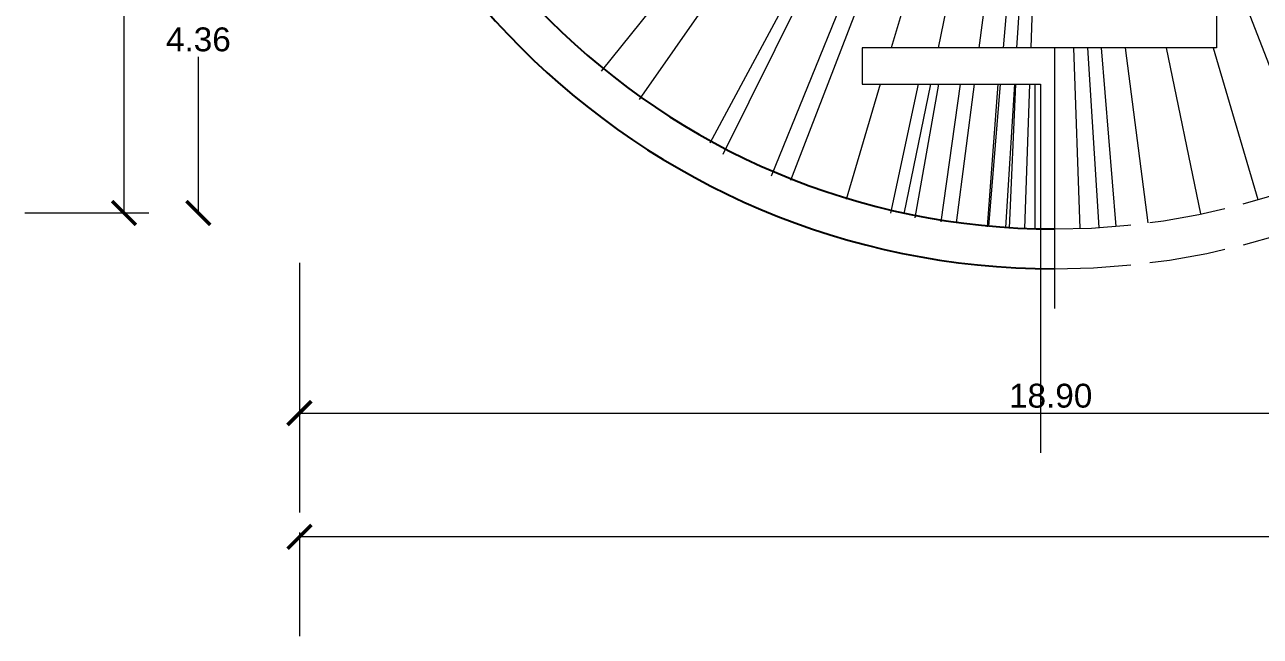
# Model space of a CAD drawing. Header units: inches. Extents: x 13 to 261, y -112 to -47.
# Drawn here: x 156.43 to 171.98, y -105.95 to -98.26 of the extents above; entities that cross this region are included whole.
import ezdxf

# ---------------------------------------------------------------- set-up
doc = ezdxf.new("R2010")
doc.units = ezdxf.units.IN
doc.header["$MEASUREMENT"] = 0
doc.linetypes.add('ACAD_ISO02W100', pattern=[15, 12, -3])
doc.linetypes.add('ACAD_ISO04W100', pattern=[30, 24, -3, 0, -3])
for name, color, linetype, lineweight in [('COTAS', 192, 'Continuous', 13), ('EJES', 1, 'ACAD_ISO04W100', 13), ('LINEA DE CONTE RAM.', 7, 'Continuous', 13), ('POY. LOSA', 212, 'ACAD_ISO02W100', 13), ('RAMPAS', 50, 'Continuous', 25)]:
    doc.layers.add(name, color=color, linetype=linetype, lineweight=lineweight)
doc.styles.add('COTAS', font='ARIALUNI.TTF', dxfattribs={"height": 0.3})

# ---------------------------------------------------------------- blocks, each defined once
blk = doc.blocks.new('_ArchTick')
at = {"color": 0, "linetype": 'ByBlock', "const_width": 0.15}
blk.add_lwpolyline([(-0.5, -0.5), (0.5, 0.5)], dxfattribs=at)

msp = doc.modelspace()

# ---------------------------------------------------------------- linework, layer by layer
at = {"layer": 'COTAS', "color": 1}
for p, q in [((157.683, -100.627), (157.683, -76.555)), ((158.618, -100.627), (158.618, -98.661)), ((157.993, -100.627), (156.433, -100.627)), ((157.993, -100.627), (157.368, -100.627)), ((159.89, -101.252), (159.89, -104.391)), ((159.89, -103.141), (178.79, -103.141)), ((159.89, -104.644), (159.89, -105.948)), ((258.843, -104.698), (159.89, -104.698))]:
    msp.add_line(p, q, dxfattribs=at)
at = {"layer": 'EJES'}
for p, q in [((165.881, -96.114), (163.687, -98.841)), ((166.17, -96.331), (164.162, -99.198)), ((166.71, -96.665), (165.053, -99.748)), ((166.77, -96.755), (165.216, -99.891)), ((167.141, -96.922), (165.822, -100.164)), ((167.329, -96.952), (166.068, -100.216)), ((171.387, -96.952), (172.649, -100.216)), ((167.761, -97.1), (167.333, -98.548)), ((168.199, -97.21), (167.923, -98.548)), ((168.603, -97.279), (168.438, -98.548)), ((168.845, -97.306), (168.743, -98.548)), ((168.987, -97.316), (168.911, -98.548)), ((169.133, -97.323), (169.091, -98.548)), ((169.626, -98.548), (169.706, -100.821)), ((169.805, -98.548), (169.945, -100.81)), ((169.974, -98.548), (170.158, -100.794)), ((170.279, -98.548), (170.564, -100.75)), ((170.793, -98.548), (171.225, -100.638)), ((171.383, -98.548), (171.948, -100.456)), ((167.197, -99.007), (166.768, -100.456)), ((167.673, -99.007), (167.326, -100.627)), ((167.829, -99.007), (167.492, -100.638)), ((167.93, -99.007), (167.63, -100.687)), ((168.202, -99.007), (167.959, -100.739)), ((168.378, -99.007), (168.152, -100.75)), ((168.675, -99.007), (168.54, -100.802)), ((168.705, -99.007), (168.558, -100.794)), ((168.883, -99.007), (168.771, -100.81)), ((168.896, -99.007), (168.817, -100.818)), ((169.074, -99.007), (169.011, -100.821)), ((169.14, -99.007), (169.14, -100.827))]:
    msp.add_line(p, q, dxfattribs=at)
at = {"layer": 'EJES', "ltscale": 0.3}
msp.add_line((169.39, -98.548), (169.39, -101.827), dxfattribs=at)
at = {"layer": 'LINEA DE CONTE RAM.'}
for p, q in [((171.427, -98.035), (171.427, -98.548)), ((171.427, -98.548), (166.967, -98.548)), ((166.967, -98.548), (166.967, -99.007)), ((166.967, -99.007), (169.213, -99.007))]:
    msp.add_line(p, q, dxfattribs=at)
at = {"layer": 'LINEA DE CONTE RAM.', "color": 1}
msp.add_line((169.213, -99.007), (169.213, -103.643), dxfattribs=at)
at = {"layer": 'POY. LOSA', "ltscale": 0.08}
for radius in [9, 9.5]:
    msp.add_arc((169.39, -91.827), radius, 270, 0, dxfattribs=at)
at = {"layer": 'RAMPAS'}
for radius, start in [(9.5, 180), (9, 180.1925)]:
    msp.add_arc((169.39, -91.827), radius, start, 270, dxfattribs=at)

# ---------------------------------------------------------------- block references
at = {"layer": 'COTAS', "color": 1, "xscale": 0.3, "yscale": 0.3, "zscale": 0.3}
for p, rotation in [((157.683, -100.627), 270), ((158.618, -100.627), 270), ((159.89, -103.141), 180), ((159.89, -104.698), 180)]:
    msp.add_blockref('_ArchTick', p, dxfattribs=dict(at, rotation=rotation))

# ---------------------------------------------------------------- texts
at = {"layer": 'COTAS', "color": 1, "char_height": 0.3, "attachment_point": 5, "style": 'COTAS'}
for s, insert in [('4.36', (158.618, -98.445)), ('18.90', (169.34, -102.925))]:
    msp.add_mtext(s, dxfattribs=dict(at, insert=insert))

doc.saveas('drawing.dxf')
